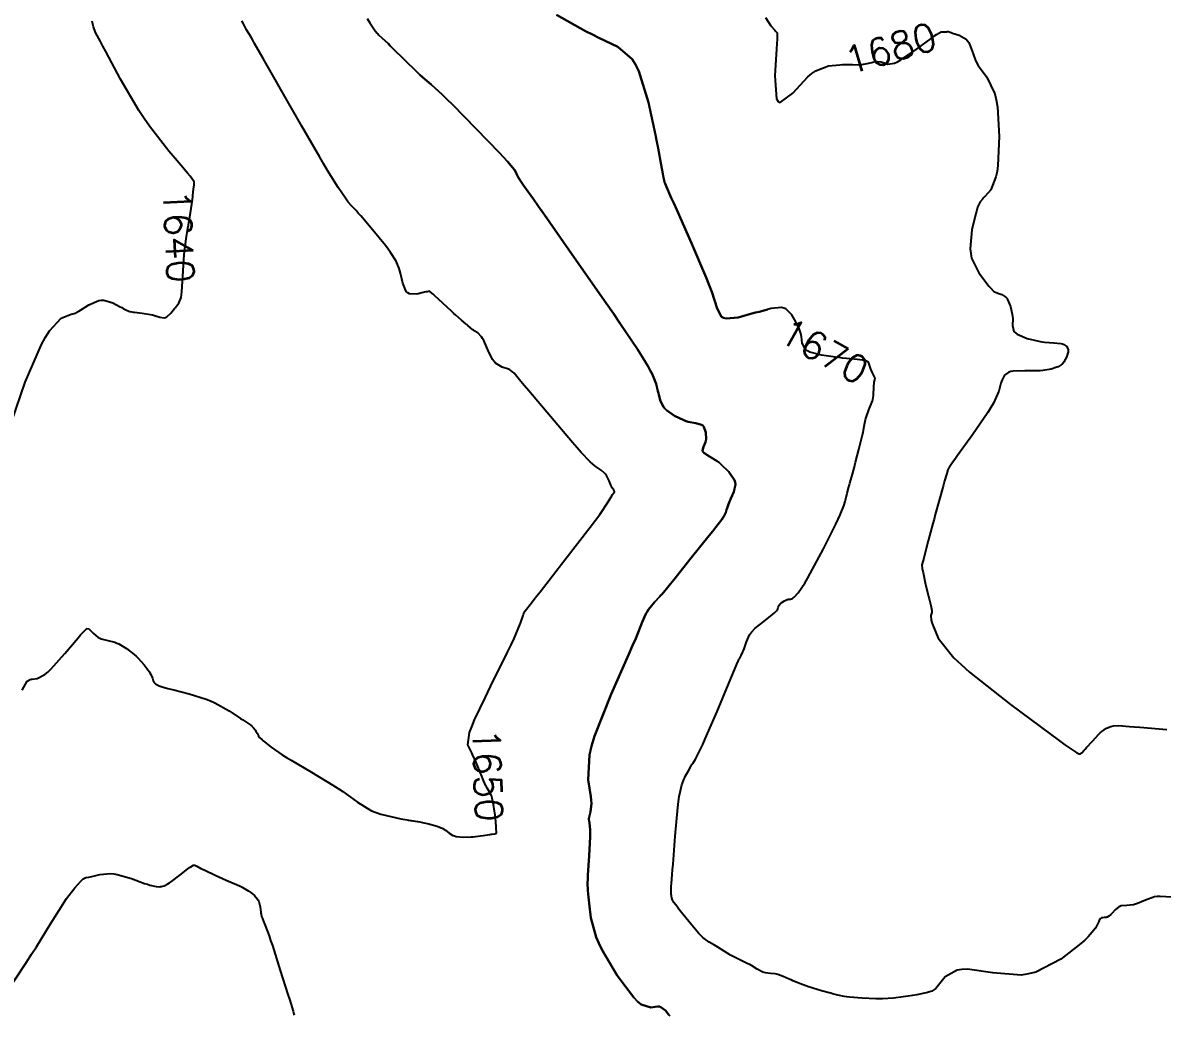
# Model space of a CAD drawing. Header units: metres. Extents: x 837477 to 838477, y 1189014 to 1191014.
# Drawn here: x 837771.3 to 837929.9, y 1190303.8 to 1190441.9 of the extents above; entities that cross this region are included whole.
import ezdxf

# ---------------------------------------------------------------- set-up
doc = ezdxf.new("R2010")
doc.units = ezdxf.units.M
doc.header["$LTSCALE"] = 0.3
doc.layers.add('COTAS 10', color=1, linetype='Continuous')
doc.styles.get("Standard").update_dxf_attribs({"font": 'simplex.shx'})

msp = doc.modelspace()

# ---------------------------------------------------------------- linework, layer by layer
at = {"layer": 'COTAS 10'}
for points, elevation in [([(837769.699, 1190386.341), (837771.617, 1190391.884), (837773.886, 1190397.114), (837774.443, 1190398.164), (837774.969, 1190399.041), (837776.614, 1190400.771), (837777.789, 1190401.251), (837778.019, 1190401.34), (837778.208, 1190401.411), (837778.545, 1190401.508), (837778.879, 1190401.665), (837779.065, 1190401.774), (837779.292, 1190401.911), (837780.452, 1190402.638), (837781.834, 1190403.239), (837782.201, 1190403.296), (837782.562, 1190403.305), (837783.808, 1190402.943), (837784.829, 1190402.376), (837785.049, 1190402.257), (837785.24, 1190402.154), (837785.703, 1190401.916), (837785.942, 1190401.805), (837785.994, 1190401.781), (837786.039, 1190401.761), (837786.147, 1190401.712), (837786.453, 1190401.659), (837786.623, 1190401.635), (837786.83, 1190401.607), (837787.882, 1190401.473), (837789.046, 1190401.291), (837789.323, 1190401.234), (837789.58, 1190401.172), (837790.345, 1190400.924), (837790.965, 1190400.846), (837791.131, 1190400.892), (837791.294, 1190400.967), (837791.864, 1190401.483), (837792.376, 1190402.125), (837792.503, 1190402.28), (837792.623, 1190402.426), (837793.003, 1190402.869), (837793.292, 1190403.672), (837793.354, 1190404.044), (837793.41, 1190404.482), (837793.546, 1190406.604), (837793.669, 1190408.954), (837793.716, 1190409.535), (837793.768, 1190410.086), (837794.003, 1190411.824), (837794.26, 1190413.315), (837794.326, 1190413.71), (837794.39, 1190414.098), (837794.603, 1190415.435), (837794.785, 1190416.658), (837794.829, 1190416.974), (837794.871, 1190417.28), (837794.999, 1190418.303), (837795.084, 1190419.11), (837795.098, 1190419.28), (837795.108, 1190419.427), (837795.111, 1190419.763), (837794.555, 1190420.532), (837794.213, 1190420.951), (837793.789, 1190421.459), (837792.452, 1190423.023), (837791.58, 1190424.04), (837788.886, 1190427.499), (837788.157, 1190428.56), (837787.435, 1190429.667), (837784.887, 1190434.04), (837782.828, 1190437.875), (837782.413, 1190438.643), (837782.067, 1190439.283), (837781.378, 1190440.531), (837781.098, 1190441.344), (837781.008, 1190441.709), (837780.914, 1190442.135)], 1640), ([(837771.2, 1190349.012), (837771.402, 1190349.46), (837771.891, 1190350.307), (837772.288, 1190350.509), (837772.431, 1190350.55), (837772.589, 1190350.585), (837773.279, 1190350.656), (837774.345, 1190351.206), (837774.741, 1190351.543), (837775.179, 1190351.96), (837777.125, 1190354.133), (837778.952, 1190356.309), (837779.316, 1190356.728), (837779.618, 1190357.068), (837780.198, 1190357.634), (837780.45, 1190357.551), (837780.546, 1190357.481), (837780.652, 1190357.391), (837781.13, 1190356.896), (837781.765, 1190356.37), (837781.971, 1190356.259), (837782.189, 1190356.163), (837783.084, 1190355.945), (837784.084, 1190355.701), (837784.369, 1190355.589), (837784.656, 1190355.457), (837785.723, 1190354.822), (837786.758, 1190354.01), (837787.026, 1190353.766), (837787.287, 1190353.515), (837788.159, 1190352.54), (837788.832, 1190351.633), (837788.967, 1190351.425), (837789.079, 1190351.235), (837789.296, 1190350.704), (837789.409, 1190350.335), (837789.456, 1190350.247), (837789.509, 1190350.165), (837789.756, 1190349.922), (837790.069, 1190349.735), (837790.165, 1190349.689), (837790.263, 1190349.645), (837790.651, 1190349.504), (837791.476, 1190349.281), (837791.851, 1190349.184), (837792.289, 1190349.072), (837794.4, 1190348.544), (837796.795, 1190347.794), (837797.412, 1190347.544), (837798.01, 1190347.274), (837800.001, 1190346.143), (837801.554, 1190345.104), (837801.875, 1190344.893), (837802.148, 1190344.713), (837802.744, 1190344.34), (837803.018, 1190344.158), (837803.09, 1190344.098), (837803.16, 1190344.036), (837803.397, 1190343.777), (837803.606, 1190343.494), (837803.658, 1190343.415), (837803.709, 1190343.336), (837803.87, 1190343.049), (837804.015, 1190342.78), (837804.054, 1190342.712), (837804.094, 1190342.648), (837804.234, 1190342.439), (837804.565, 1190342.118), (837804.724, 1190341.983), (837804.913, 1190341.827), (837805.84, 1190341.099), (837807.384, 1190340.039), (837807.961, 1190339.675), (837808.604, 1190339.281), (837811.466, 1190337.602), (837814.442, 1190335.824), (837815.156, 1190335.367), (837815.822, 1190334.925), (837817.831, 1190333.455), (837819.795, 1190332.265), (837820.432, 1190331.999), (837821.11, 1190331.76), (837823.896, 1190331.129), (837826.525, 1190330.7), (837827.103, 1190330.589), (837827.617, 1190330.482), (837828.932, 1190330.123), (837829.729, 1190329.77), (837829.917, 1190329.666), (837830.09, 1190329.56), (837830.594, 1190329.152), (837831.142, 1190328.809), (837831.343, 1190328.743), (837831.565, 1190328.689), (837832.542, 1190328.599), (837833.653, 1190328.627), (837833.958, 1190328.648), (837834.263, 1190328.675), (837835.358, 1190328.819), (837836.266, 1190328.967), (837836.452, 1190328.994), (837836.611, 1190329.017), (837836.952, 1190329.056), (837837.084, 1190329.068), (837837.11, 1190329.073), (837837.132, 1190329.08), (837837.176, 1190329.113), (837837.188, 1190329.175), (837837.189, 1190329.2), (837837.191, 1190329.229), (837837.19, 1190329.359), (837837.172, 1190329.663), (837837.162, 1190329.802), (837837.15, 1190329.963), (837837.089, 1190330.74), (837836.999, 1190331.673), (837836.969, 1190331.932), (837836.937, 1190332.193), (837836.801, 1190333.139), (837836.619, 1190333.988), (837836.557, 1190334.188), (837836.49, 1190334.372), (837836.206, 1190334.908), (837835.891, 1190335.409), (837835.804, 1190335.57), (837835.716, 1190335.742), (837835.402, 1190336.443), (837835.051, 1190337.294), (837834.94, 1190337.559), (837834.823, 1190337.837), (837834.353, 1190338.95), (837833.869, 1190340.059), (837833.744, 1190340.335), (837833.622, 1190340.597), (837833.215, 1190341.429), (837833.464, 1190343.128), (837833.757, 1190343.936), (837834.147, 1190344.89), (837835.603, 1190347.955), (837836.363, 1190349.556), (837838.738, 1190354.327), (837839.228, 1190355.348), (837839.645, 1190356.238), (837840.549, 1190358.367), (837840.906, 1190359.407), (837840.979, 1190359.611), (837841.041, 1190359.778), (837841.171, 1190360.078), (837842.057, 1190361.2), (837842.595, 1190361.885), (837843.26, 1190362.734), (837846.721, 1190367.154), (837850.257, 1190371.728), (837850.97, 1190372.674), (837851.567, 1190373.481), (837852.765, 1190375.238), (837853.154, 1190375.946), (837853.241, 1190376.091), (837853.32, 1190376.215), (837853.534, 1190376.479), (837853.628, 1190376.611), (837853.631, 1190376.651), (837853.625, 1190376.693), (837853.523, 1190376.857), (837853.323, 1190377.165), (837853.255, 1190377.298), (837853.181, 1190377.45), (837852.872, 1190378.171), (837852.493, 1190378.916), (837852.376, 1190379.084), (837852.254, 1190379.234), (837851.769, 1190379.64), (837851.22, 1190379.996), (837851.057, 1190380.115), (837850.89, 1190380.244), (837850.249, 1190380.786), (837848.989, 1190382.121), (837848.432, 1190382.751), (837847.784, 1190383.493), (837844.696, 1190387.11), (837841.683, 1190390.684), (837841.084, 1190391.398), (837840.587, 1190391.994), (837839.64, 1190393.152), (837839.217, 1190393.513), (837839.05, 1190393.606), (837838.861, 1190393.696), (837837.998, 1190393.997), (837837.078, 1190394.533), (837836.853, 1190394.771), (837836.641, 1190395.048), (837835.985, 1190396.373), (837835.422, 1190397.698), (837835.27, 1190397.976), (837835.119, 1190398.215), (837834.585, 1190398.754), (837834.109, 1190399.038), (837833.995, 1190399.115), (837833.887, 1190399.192), (837833.562, 1190399.467), (837833.208, 1190399.791), (837833.082, 1190399.899), (837832.945, 1190400.015), (837832.349, 1190400.501), (837831.539, 1190401.19), (837831.266, 1190401.434), (837830.972, 1190401.701), (837829.734, 1190402.858), (837828.61, 1190403.91), (837828.387, 1190404.111), (837828.203, 1190404.273), (837827.859, 1190404.534), (837827.538, 1190404.476), (837827.368, 1190404.437), (837827.164, 1190404.389), (837826.134, 1190404.133), (837825.068, 1190404.17), (837824.84, 1190404.306), (837824.641, 1190404.498), (837824.165, 1190405.643), (837823.845, 1190407.031), (837823.745, 1190407.375), (837823.639, 1190407.702), (837823.213, 1190408.736), (837822.442, 1190409.952), (837822.118, 1190410.394), (837821.747, 1190410.882), (837820.009, 1190413.021), (837818.306, 1190415.024), (837817.956, 1190415.425), (837817.659, 1190415.759), (837817.028, 1190416.413), (837816.572, 1190416.937), (837816.385, 1190417.19), (837816.172, 1190417.489), (837815.184, 1190418.96), (837813.7, 1190421.353), (837813.174, 1190422.234), (837812.598, 1190423.21), (837810.102, 1190427.523), (837807.563, 1190431.963), (837806.399, 1190433.999), (837804.736, 1190436.91), (837803.539, 1190438.999), (837803.273, 1190439.46), (837803.036, 1190439.871), (837802.416, 1190440.931), (837801.924, 1190441.85), (837801.767, 1190442.172)], 1650), ([(837819.19, 1190442.494), (837819.566, 1190441.881), (837820.289, 1190440.761), (837820.58, 1190440.448), (837820.684, 1190440.344), (837820.797, 1190440.232), (837821.289, 1190439.767), (837822.103, 1190438.986), (837822.42, 1190438.676), (837822.777, 1190438.324), (837824.394, 1190436.714), (837826.104, 1190435.046), (837826.519, 1190434.659), (837826.909, 1190434.303), (837828.106, 1190433.286), (837829.697, 1190431.854), (837830.335, 1190431.237), (837831.059, 1190430.524), (837834.389, 1190427.152), (837837.566, 1190423.844), (837838.195, 1190423.172), (837838.715, 1190422.605), (837839.684, 1190421.439), (837839.926, 1190420.991), (837839.987, 1190420.878), (837840.046, 1190420.769), (837840.239, 1190420.414), (837840.464, 1190420.035), (837840.543, 1190419.911), (837840.63, 1190419.778), (837841.004, 1190419.228), (837842.339, 1190417.327), (837843.031, 1190416.342), (837843.863, 1190415.159), (837848.033, 1190409.228), (837852.471, 1190402.879), (837853.472, 1190401.431), (837854.374, 1190400.118), (837856.812, 1190396.495), (837858.303, 1190394.08), (837858.61, 1190393.527), (837858.87, 1190393.026), (837859.425, 1190391.633), (837859.669, 1190390.62), (837859.734, 1190390.357), (837859.798, 1190390.102), (837860.016, 1190389.245), (837860.447, 1190388.442), (837860.644, 1190388.221), (837860.875, 1190388.002), (837861.991, 1190387.213), (837863.255, 1190386.578), (837863.58, 1190386.455), (837863.893, 1190386.354), (837864.932, 1190386.179), (837865.736, 1190385.963), (837865.902, 1190385.837), (837866.042, 1190385.682), (837866.34, 1190384.881), (837866.368, 1190383.976), (837866.339, 1190383.756), (837866.293, 1190383.548), (837865.991, 1190382.906), (837865.872, 1190382.358), (837865.941, 1190382.21), (837866.055, 1190382.063), (837866.833, 1190381.545), (837867.901, 1190380.908), (837868.197, 1190380.687), (837868.493, 1190380.445), (837869.561, 1190379.41), (837870.317, 1190378.272), (837870.416, 1190377.967), (837870.468, 1190377.665), (837870.256, 1190376.608), (837869.81, 1190375.699), (837869.714, 1190375.49), (837869.63, 1190375.3), (837869.425, 1190374.767), (837869.298, 1190374.362), (837869.228, 1190374.144), (837869.1, 1190373.762), (837868.938, 1190373.381), (837868.881, 1190373.273), (837868.818, 1190373.164), (837868.546, 1190372.761), (837867.709, 1190371.695), (837867.29, 1190371.167), (837866.79, 1190370.538), (837864.307, 1190367.427), (837861.884, 1190364.396), (837861.422, 1190363.817), (837861.049, 1190363.352), (837860.457, 1190362.612), (837860.453, 1190362.61), (837860.452, 1190362.609), (837860.45, 1190362.608), (837860.444, 1190362.603), (837860.438, 1190362.599), (837860.432, 1190362.594), (837860.43, 1190362.592), (837860.429, 1190362.59), (837860.427, 1190362.588), (837860.423, 1190362.583), (837860.422, 1190362.58), (837860.42, 1190362.577), (837860.409, 1190362.564), (837860.214, 1190362.356), (837860.096, 1190362.23), (837859.95, 1190362.075), (837859.191, 1190361.271), (837858.357, 1190360.239), (837858.163, 1190359.939), (837857.986, 1190359.635), (837857.481, 1190358.486), (837856.573, 1190356.231), (837856.141, 1190355.229), (837855.632, 1190354.063), (837853.141, 1190348.486), (837850.83, 1190342.612), (837850.434, 1190341.259), (837850.144, 1190340.024), (837849.979, 1190336.55), (837850.344, 1190334.221), (837850.39, 1190333.708), (837850.41, 1190333.252), (837850.283, 1190332.084), (837850.088, 1190331.365), (837850.067, 1190331.193), (837850.059, 1190331.033), (837850.149, 1190330.554), (837850.249, 1190329.604), (837850.249, 1190329.149), (837850.236, 1190328.609), (837850.088, 1190325.963), (837849.92, 1190323.282), (837849.895, 1190322.721), (837849.879, 1190322.238), (837849.899, 1190321.147), (837850.016, 1190320.214), (837850.062, 1190319.83), (837850.113, 1190319.392), (837850.346, 1190317.356), (837851.072, 1190314.671), (837851.434, 1190313.824), (837851.866, 1190312.932), (837854.01, 1190309.334), (837856.306, 1190306.28), (837856.834, 1190305.73), (837857.315, 1190305.309), (837858.665, 1190304.859), (837859.616, 1190305.032), (837859.847, 1190305.003), (837860.062, 1190304.942), (837860.721, 1190304.446), (837861.21, 1190303.856), (837861.318, 1190303.735)], 1660), ([(837931.211, 1190320.233), (837929.588, 1190320.344), (837929.178, 1190320.314), (837928.786, 1190320.256), (837927.513, 1190319.826), (837926.411, 1190319.344), (837926.127, 1190319.255), (837925.852, 1190319.184), (837924.935, 1190319.086), (837924.162, 1190319.007), (837923.978, 1190318.948), (837923.807, 1190318.874), (837923.296, 1190318.47), (837922.908, 1190318.027), (837922.813, 1190317.927), (837922.724, 1190317.837), (837922.45, 1190317.592), (837922.204, 1190317.451), (837922.132, 1190317.426), (837922.059, 1190317.407), (837921.785, 1190317.386), (837921.536, 1190317.376), (837921.479, 1190317.362), (837921.427, 1190317.345), (837921.284, 1190317.243), (837921.108, 1190316.962), (837921.036, 1190316.83), (837920.954, 1190316.676), (837920.572, 1190315.924), (837919.561, 1190314.713), (837919.082, 1190314.268), (837918.516, 1190313.776), (837915.754, 1190311.606), (837912.276, 1190309.803), (837911.258, 1190309.542), (837910.217, 1190309.386), (837906.262, 1190309.684), (837902.751, 1190310.192), (837901.991, 1190310.168), (837901.322, 1190310.072), (837899.672, 1190309.132), (837898.742, 1190307.971), (837898.528, 1190307.736), (837898.332, 1190307.538), (837897.779, 1190307.138), (837897.201, 1190306.97), (837896.988, 1190306.919), (837896.753, 1190306.867), (837895.716, 1190306.662), (837894.494, 1190306.459), (837894.142, 1190306.407), (837893.785, 1190306.358), (837892.447, 1190306.196), (837890.942, 1190306.104), (837890.48, 1190306.099), (837889.998, 1190306.102), (837888.092, 1190306.188), (837886.336, 1190306.337), (837885.948, 1190306.38), (837885.603, 1190306.425), (837884.712, 1190306.594), (837883.987, 1190306.795), (837883.747, 1190306.86), (837883.489, 1190306.929), (837882.416, 1190307.212), (837881.247, 1190307.549), (837880.929, 1190307.652), (837880.614, 1190307.759), (837879.499, 1190308.182), (837878.465, 1190308.613), (837878.202, 1190308.726), (837877.949, 1190308.836), (837877.119, 1190309.209), (837876.377, 1190309.488), (837876.18, 1190309.538), (837875.986, 1190309.576), (837875.316, 1190309.618), (837874.642, 1190309.689), (837874.447, 1190309.746), (837874.248, 1190309.819), (837873.495, 1190310.217), (837872.679, 1190310.709), (837872.44, 1190310.841), (837872.196, 1190310.971), (837871.265, 1190311.428), (837870.309, 1190311.9), (837870.048, 1190312.04), (837869.789, 1190312.184), (837868.868, 1190312.739), (837867.996, 1190313.278), (837867.768, 1190313.413), (837867.546, 1190313.541), (837866.794, 1190313.95), (837865.926, 1190314.616), (837865.632, 1190314.905), (837865.314, 1190315.24), (837863.969, 1190316.83), (837862.738, 1190318.385), (837862.493, 1190318.698), (837862.288, 1190318.96), (837861.893, 1190319.48), (837861.774, 1190319.686), (837861.745, 1190319.749), (837861.717, 1190319.816), (837861.627, 1190320.079), (837861.558, 1190320.4), (837861.543, 1190320.503), (837861.53, 1190320.611), (837861.498, 1190321.051), (837861.492, 1190321.511), (837861.496, 1190321.632), (837861.501, 1190321.75), (837861.542, 1190322.153), (837861.658, 1190323.393), (837861.712, 1190324.038), (837861.776, 1190324.815), (837862.084, 1190328.711), (837862.447, 1190332.699), (837862.546, 1190333.534), (837862.643, 1190334.251), (837862.985, 1190335.866), (837863.33, 1190336.686), (837863.429, 1190336.901), (837863.529, 1190337.112), (837863.902, 1190337.832), (837864.288, 1190338.498), (837864.396, 1190338.675), (837864.505, 1190338.848), (837864.903, 1190339.447), (837865.607, 1190340.815), (837865.908, 1190341.473), (837866.256, 1190342.252), (837867.898, 1190346.076), (837869.505, 1190349.891), (837869.83, 1190350.664), (837870.104, 1190351.315), (837870.662, 1190352.644), (837870.885, 1190353.148), (837870.947, 1190353.279), (837871.011, 1190353.407), (837871.242, 1190353.836), (837871.504, 1190354.376), (837871.586, 1190354.573), (837871.672, 1190354.792), (837872.018, 1190355.752), (837872.424, 1190356.71), (837872.548, 1190356.926), (837872.676, 1190357.122), (837873.182, 1190357.651), (837873.806, 1190358.118), (837874.01, 1190358.274), (837874.226, 1190358.442), (837875.116, 1190359.146), (837875.903, 1190359.807), (837876.054, 1190359.948), (837876.177, 1190360.07), (837876.38, 1190360.361), (837876.416, 1190360.544), (837876.434, 1190360.599), (837876.455, 1190360.655), (837876.558, 1190360.874), (837876.746, 1190361.103), (837876.819, 1190361.167), (837876.903, 1190361.23), (837877.284, 1190361.459), (837877.681, 1190361.635), (837877.775, 1190361.665), (837877.862, 1190361.687), (837878.115, 1190361.698), (837878.406, 1190361.805), (837878.516, 1190361.887), (837878.639, 1190361.991), (837879.19, 1190362.559), (837880.115, 1190363.939), (837880.473, 1190364.556), (837880.877, 1190365.276), (837882.703, 1190368.721), (837884.431, 1190372.134), (837884.771, 1190372.833), (837885.052, 1190373.424), (837885.567, 1190374.67), (837885.712, 1190375.279), (837885.759, 1190375.468), (837885.809, 1190375.667), (837886.014, 1190376.461), (837886.248, 1190377.335), (837886.316, 1190377.584), (837886.385, 1190377.837), (837886.646, 1190378.775), (837886.963, 1190379.93), (837887.067, 1190380.319), (837887.179, 1190380.737), (837887.642, 1190382.499), (837888.062, 1190384.191), (837888.147, 1190384.565), (837888.217, 1190384.898), (837888.358, 1190385.764), (837888.494, 1190386.478), (837888.562, 1190386.716), (837888.643, 1190386.971), (837889.044, 1190388.039), (837889.439, 1190389.064), (837889.515, 1190389.293), (837889.578, 1190389.497), (837889.685, 1190390.033), (837889.735, 1190391.279), (837889.77, 1190391.795), (837889.783, 1190391.908), (837889.799, 1190392.01), (837889.867, 1190392.273), (837889.901, 1190392.453), (837889.895, 1190392.503), (837889.881, 1190392.553), (837889.775, 1190392.736), (837889.614, 1190392.992), (837889.566, 1190393.089), (837889.516, 1190393.198), (837889.325, 1190393.684), (837888.974, 1190394.664), (837888.62, 1190394.856), (837888.423, 1190394.903), (837888.184, 1190394.948), (837886.963, 1190395.09), (837885.358, 1190395.25), (837884.876, 1190395.306), (837884.378, 1190395.368), (837882.445, 1190395.634), (837880.792, 1190396.075), (837880.47, 1190396.246), (837880.207, 1190396.439), (837879.749, 1190397.313), (837879.648, 1190398.223), (837879.609, 1190398.439), (837879.567, 1190398.639), (837879.378, 1190399.23), (837879.082, 1190399.84), (837878.972, 1190400.051), (837878.85, 1190400.281), (837878.309, 1190401.267), (837877.493, 1190402.074), (837877.197, 1190402.192), (837876.872, 1190402.264), (837875.447, 1190402.142), (837873.751, 1190401.694), (837873.299, 1190401.572), (837873.256, 1190401.56), (837872.749, 1190401.421), (837870.824, 1190400.885), (837869.159, 1190400.732), (837868.816, 1190400.834), (837868.523, 1190401), (837867.893, 1190402.122), (837867.166, 1190404.452), (837866.812, 1190405.379), (837866.393, 1190406.428), (837864.328, 1190411.235), (837862.278, 1190415.845), (837861.868, 1190416.77), (837861.526, 1190417.543), (837860.861, 1190419.067), (837860.677, 1190419.523), (837860.638, 1190419.624), (837860.605, 1190419.713), (837860.529, 1190419.943), (837860.444, 1190420.376), (837860.404, 1190420.593), (837860.358, 1190420.853), (837860.133, 1190422.144), (837859.696, 1190424.424), (837859.516, 1190425.308), (837859.31, 1190426.301), (837858.352, 1190430.796), (837857.013, 1190435.157), (837856.567, 1190436.065), (837856.087, 1190436.842), (837854.084, 1190438.567), (837851.43, 1190439.782), (837850.541, 1190440.238), (837849.585, 1190440.745), (837845.574, 1190443.011)], 1670), ([(837845.574, 1190443.011), (837849.585, 1190440.745), (837850.541, 1190440.238), (837851.43, 1190439.782), (837854.084, 1190438.567), (837856.087, 1190436.842), (837856.567, 1190436.065), (837857.013, 1190435.157), (837858.352, 1190430.796), (837859.31, 1190426.301), (837859.516, 1190425.308), (837859.696, 1190424.424), (837860.133, 1190422.144), (837860.358, 1190420.853), (837860.404, 1190420.593), (837860.444, 1190420.376), (837860.529, 1190419.943), (837860.605, 1190419.713), (837860.638, 1190419.624), (837860.677, 1190419.523), (837860.861, 1190419.067), (837861.526, 1190417.543), (837861.868, 1190416.77), (837862.278, 1190415.845), (837864.328, 1190411.235), (837866.393, 1190406.428), (837866.812, 1190405.379), (837867.166, 1190404.452), (837867.893, 1190402.122), (837868.523, 1190401), (837868.816, 1190400.834), (837869.159, 1190400.732), (837870.824, 1190400.885), (837872.749, 1190401.421), (837873.256, 1190401.56), (837873.299, 1190401.572), (837873.751, 1190401.694), (837874.923, 1190402.004)], 1670), ([(837874.655, 1190442.62), (837875.39, 1190441.447), (837875.929, 1190440.857), (837876.034, 1190440.744), (837876.121, 1190440.652), (837876.276, 1190440.5), (837876.247, 1190439.578), (837876.217, 1190439.001), (837876.177, 1190438.283), (837875.956, 1190434.529), (837876.164, 1190431.32), (837876.395, 1190430.946), (837876.701, 1190430.796), (837878.431, 1190432.115), (837880.549, 1190434.386), (837881.1, 1190434.837), (837881.634, 1190435.21), (837881.738, 1190435.251), (837883.434, 1190435.915), (837884.978, 1190436.062), (837885.35, 1190436.084), (837885.7, 1190436.098), (837886.764, 1190436.078), (837887.631, 1190436.057), (837887.855, 1190436.07), (837888.072, 1190436.09), (837888.801, 1190436.229), (837889.44, 1190436.386), (837889.601, 1190436.417), (837889.755, 1190436.443), (837890.253, 1190436.494), (837890.736, 1190436.452), (837890.88, 1190436.419), (837891.029, 1190436.377), (837891.607, 1190436.148), (837892.59, 1190436.287), (837892.995, 1190436.476), (837893.458, 1190436.731), (837895.609, 1190438.197), (837897.681, 1190439.722), (837898.093, 1190440.013), (837898.436, 1190440.248), (837899.09, 1190440.627), (837899.26, 1190440.636), (837899.297, 1190440.638), (837899.33, 1190440.641), (837899.41, 1190440.65), (837899.473, 1190440.653), (837899.495, 1190440.652), (837899.518, 1190440.651), (837899.616, 1190440.638), (837899.72, 1190440.63), (837899.747, 1190440.631), (837899.774, 1190440.633), (837899.863, 1190440.655), (837899.945, 1190440.676), (837899.966, 1190440.679), (837899.988, 1190440.679), (837900.062, 1190440.67), (837900.343, 1190440.578), (837900.495, 1190440.528), (837900.679, 1190440.466), (837901.612, 1190440.152), (837902.575, 1190439.602), (837902.778, 1190439.392), (837902.954, 1190439.157), (837903.359, 1190438.098), (837903.814, 1190436.776), (837904.021, 1190436.375), (837904.263, 1190435.958), (837905.431, 1190434.327), (837906.549, 1190432.006), (837906.76, 1190431.155), (837906.929, 1190430.213), (837907.181, 1190426.059), (837906.983, 1190422.038), (837906.867, 1190421.18), (837906.725, 1190420.434), (837905.991, 1190418.662), (837905.211, 1190417.766), (837905.04, 1190417.572), (837904.888, 1190417.402), (837904.499, 1190416.98), (837904.165, 1190416.217), (837904.047, 1190415.831), (837903.917, 1190415.369), (837903.359, 1190413.07), (837903.125, 1190410.456), (837903.2, 1190409.795), (837903.336, 1190409.162), (837904.334, 1190407.104), (837905.505, 1190405.565), (837905.75, 1190405.258), (837905.962, 1190405.004), (837906.442, 1190404.52), (837906.766, 1190404.367), (837906.879, 1190404.322), (837907.002, 1190404.277), (837907.53, 1190404.102), (837908.076, 1190403.734), (837908.211, 1190403.567), (837908.338, 1190403.371), (837908.738, 1190402.427), (837908.993, 1190401.336), (837909.029, 1190401.047), (837909.05, 1190400.763), (837909.001, 1190399.788), (837909.225, 1190398.939), (837909.418, 1190398.736), (837909.669, 1190398.546), (837911.046, 1190397.973), (837912.681, 1190397.582), (837913.093, 1190397.506), (837913.487, 1190397.446), (837914.765, 1190397.345), (837915.753, 1190397.262), (837915.965, 1190397.212), (837916.15, 1190397.151), (837916.595, 1190396.831), (837916.76, 1190396.39), (837916.769, 1190396.252), (837916.762, 1190396.107), (837916.604, 1190395.528), (837916.341, 1190394.973), (837916.268, 1190394.843), (837916.195, 1190394.725), (837915.931, 1190394.384), (837915.533, 1190394.114), (837915.376, 1190394.04), (837915.199, 1190393.966), (837914.388, 1190393.7), (837913.254, 1190393.502), (837912.872, 1190393.47), (837912.462, 1190393.448), (837910.736, 1190393.454), (837909.135, 1190393.409), (837908.802, 1190393.355), (837908.518, 1190393.283), (837907.894, 1190392.874), (837907.586, 1190392.212), (837907.502, 1190391.981), (837907.418, 1190391.729), (837907.119, 1190390.646), (837906.377, 1190388.97), (837906.014, 1190388.345), (837905.582, 1190387.65), (837903.453, 1190384.556), (837901.387, 1190381.697), (837900.995, 1190381.149), (837900.68, 1190380.708), (837900.195, 1190379.996), (837900.197, 1190379.965), (837900.191, 1190379.953), (837900.181, 1190379.939), (837900.12, 1190379.877), (837900.023, 1190379.703), (837899.992, 1190379.619), (837899.958, 1190379.519), (837899.816, 1190379.025), (837899.576, 1190378.139), (837899.48, 1190377.791), (837899.371, 1190377.398), (837898.871, 1190375.61), (837898.274, 1190373.457), (837898.104, 1190372.835), (837897.933, 1190372.202), (837897.298, 1190369.82), (837896.77, 1190367.81), (837896.665, 1190367.411), (837896.579, 1190367.08), (837896.418, 1190366.452), (837896.465, 1190365.962), (837896.509, 1190365.719), (837896.566, 1190365.428), (837896.887, 1190363.985), (837897.255, 1190362.432), (837897.343, 1190362.071), (837897.424, 1190361.74), (837897.666, 1190360.793), (837897.788, 1190360.129), (837897.793, 1190359.975), (837897.786, 1190359.836), (837897.659, 1190359.442), (837897.692, 1190358.772), (837897.786, 1190358.458), (837897.917, 1190358.088), (837898.697, 1190356.29), (837900.855, 1190353.555), (837901.854, 1190352.595), (837903.028, 1190351.548), (837908.721, 1190347.033), (837914.293, 1190342.906), (837915.392, 1190342.103), (837916.297, 1190341.447), (837917.962, 1190340.304), (837918.321, 1190340.194), (837918.404, 1190340.19), (837918.479, 1190340.196), (837918.69, 1190340.313), (837919.011, 1190340.681), (837919.155, 1190340.846), (837919.324, 1190341.038), (837920.134, 1190341.958), (837921.025, 1190342.902), (837921.245, 1190343.109), (837921.453, 1190343.292), (837922.109, 1190343.755), (837922.725, 1190343.996), (837922.908, 1190344.039), (837923.097, 1190344.072), (837923.823, 1190344.104), (837925.31, 1190343.999), (837925.979, 1190343.946), (837926.758, 1190343.882), (837930.502, 1190343.562)], 1680), ([(837861.318, 1190303.735), (837861.21, 1190303.856), (837860.721, 1190304.446), (837860.062, 1190304.942), (837859.847, 1190305.003), (837859.616, 1190305.032), (837858.665, 1190304.859), (837857.315, 1190305.309), (837856.834, 1190305.73), (837856.306, 1190306.28), (837854.01, 1190309.334), (837851.866, 1190312.932), (837851.434, 1190313.824), (837851.072, 1190314.671), (837850.346, 1190317.356), (837850.113, 1190319.392), (837850.062, 1190319.83), (837850.016, 1190320.214), (837849.899, 1190321.147), (837849.879, 1190322.238), (837849.895, 1190322.721), (837849.92, 1190323.282), (837850.088, 1190325.963), (837850.236, 1190328.609), (837850.249, 1190329.149), (837850.249, 1190329.604), (837850.149, 1190330.554), (837850.059, 1190331.033), (837850.067, 1190331.193), (837850.088, 1190331.365), (837850.283, 1190332.084), (837850.41, 1190333.252), (837850.39, 1190333.708), (837850.344, 1190334.221), (837849.979, 1190336.55), (837850.144, 1190340.024), (837850.434, 1190341.259), (837850.83, 1190342.612), (837853.141, 1190348.486), (837855.632, 1190354.063), (837856.141, 1190355.229), (837856.573, 1190356.231), (837857.481, 1190358.486), (837857.986, 1190359.635), (837858.163, 1190359.939), (837858.357, 1190360.239), (837859.191, 1190361.271), (837859.95, 1190362.075), (837860.096, 1190362.23), (837860.214, 1190362.356), (837860.409, 1190362.564), (837860.42, 1190362.577), (837860.422, 1190362.58), (837860.423, 1190362.583), (837860.427, 1190362.588), (837860.429, 1190362.59), (837860.43, 1190362.592), (837860.432, 1190362.594), (837860.438, 1190362.599), (837860.444, 1190362.603), (837860.45, 1190362.608), (837860.452, 1190362.609), (837860.453, 1190362.61), (837860.457, 1190362.612), (837861.049, 1190363.352), (837861.422, 1190363.817), (837861.884, 1190364.396), (837864.307, 1190367.427), (837866.79, 1190370.538), (837867.29, 1190371.167), (837867.709, 1190371.695), (837868.546, 1190372.761), (837868.818, 1190373.164), (837868.881, 1190373.273), (837868.938, 1190373.381), (837869.1, 1190373.762), (837869.228, 1190374.144), (837869.298, 1190374.362), (837869.425, 1190374.767), (837869.63, 1190375.3), (837869.714, 1190375.49), (837869.81, 1190375.699), (837870.256, 1190376.608), (837870.468, 1190377.665), (837870.416, 1190377.967), (837870.317, 1190378.272), (837869.561, 1190379.41), (837868.493, 1190380.445), (837868.197, 1190380.687), (837867.901, 1190380.908), (837866.833, 1190381.545), (837866.055, 1190382.063), (837865.941, 1190382.21), (837865.872, 1190382.358), (837865.991, 1190382.906), (837866.293, 1190383.548), (837866.339, 1190383.756), (837866.368, 1190383.976), (837866.34, 1190384.881), (837866.042, 1190385.682), (837865.902, 1190385.837), (837865.736, 1190385.963), (837864.932, 1190386.179), (837863.893, 1190386.354), (837863.58, 1190386.455), (837863.255, 1190386.578), (837861.991, 1190387.213), (837860.875, 1190388.002), (837860.644, 1190388.221), (837860.447, 1190388.442), (837860.016, 1190389.245), (837859.798, 1190390.102), (837859.734, 1190390.357), (837859.669, 1190390.62), (837859.425, 1190391.633), (837858.87, 1190393.026), (837858.61, 1190393.527), (837858.303, 1190394.08), (837856.812, 1190396.495), (837854.374, 1190400.118), (837853.472, 1190401.431), (837852.471, 1190402.879), (837848.033, 1190409.228), (837843.863, 1190415.159), (837843.031, 1190416.342), (837842.339, 1190417.327), (837841.004, 1190419.228), (837840.63, 1190419.778), (837840.543, 1190419.911), (837840.464, 1190420.035), (837840.239, 1190420.414), (837840.046, 1190420.769), (837839.987, 1190420.878), (837839.926, 1190420.991), (837839.684, 1190421.439), (837838.715, 1190422.605), (837838.195, 1190423.172), (837837.566, 1190423.844), (837834.389, 1190427.152), (837831.059, 1190430.524), (837830.335, 1190431.237), (837829.697, 1190431.854), (837828.106, 1190433.286), (837826.909, 1190434.303), (837826.519, 1190434.659), (837826.104, 1190435.046), (837824.394, 1190436.714), (837822.777, 1190438.324), (837822.42, 1190438.676), (837822.103, 1190438.986), (837821.289, 1190439.767), (837820.797, 1190440.232), (837820.684, 1190440.344), (837820.58, 1190440.448)], 1660), ([(837824.923, 1190330.961), (837826.525, 1190330.7), (837827.103, 1190330.589), (837827.617, 1190330.482), (837828.932, 1190330.123), (837829.729, 1190329.77), (837829.917, 1190329.666), (837830.09, 1190329.56), (837830.594, 1190329.152), (837831.142, 1190328.809), (837831.343, 1190328.743), (837831.565, 1190328.689), (837832.542, 1190328.599), (837833.653, 1190328.627), (837833.958, 1190328.648), (837834.263, 1190328.675), (837835.358, 1190328.819), (837836.266, 1190328.967), (837836.452, 1190328.994), (837836.611, 1190329.017), (837836.952, 1190329.056), (837837.084, 1190329.068), (837837.11, 1190329.073), (837837.132, 1190329.08), (837837.176, 1190329.113), (837837.188, 1190329.175), (837837.189, 1190329.2), (837837.191, 1190329.229), (837837.19, 1190329.359), (837837.172, 1190329.663), (837837.162, 1190329.802), (837837.15, 1190329.963), (837837.089, 1190330.74), (837836.999, 1190331.673), (837836.969, 1190331.932), (837836.937, 1190332.193), (837836.801, 1190333.139), (837836.619, 1190333.988), (837836.557, 1190334.188), (837836.49, 1190334.372), (837836.206, 1190334.908), (837835.891, 1190335.409), (837835.804, 1190335.57), (837835.716, 1190335.742), (837835.402, 1190336.443), (837835.051, 1190337.294), (837834.94, 1190337.559), (837834.823, 1190337.837), (837834.353, 1190338.95), (837833.869, 1190340.059), (837833.744, 1190340.335), (837833.622, 1190340.597), (837833.215, 1190341.429), (837833.464, 1190343.128), (837833.757, 1190343.936), (837834.147, 1190344.89), (837835.603, 1190347.955), (837836.363, 1190349.556), (837838.738, 1190354.327), (837839.228, 1190355.348), (837839.645, 1190356.238), (837840.549, 1190358.367), (837840.906, 1190359.407), (837840.979, 1190359.611), (837841.041, 1190359.778), (837841.171, 1190360.078), (837842.057, 1190361.2), (837842.595, 1190361.885), (837843.26, 1190362.734), (837846.721, 1190367.154), (837850.257, 1190371.728), (837850.97, 1190372.674), (837851.567, 1190373.481), (837852.765, 1190375.238), (837853.154, 1190375.946), (837853.241, 1190376.091), (837853.32, 1190376.215), (837853.534, 1190376.479), (837853.628, 1190376.611), (837853.631, 1190376.651), (837853.625, 1190376.693), (837853.523, 1190376.857), (837853.323, 1190377.165), (837853.255, 1190377.298), (837853.181, 1190377.45), (837852.872, 1190378.171), (837852.493, 1190378.916), (837852.376, 1190379.084), (837852.254, 1190379.234), (837851.769, 1190379.64), (837851.22, 1190379.996), (837851.057, 1190380.115), (837850.89, 1190380.244), (837850.249, 1190380.786), (837848.989, 1190382.121), (837848.432, 1190382.751), (837847.784, 1190383.493), (837844.696, 1190387.11), (837841.683, 1190390.684), (837841.084, 1190391.398), (837840.587, 1190391.994), (837839.64, 1190393.152), (837839.217, 1190393.513), (837839.05, 1190393.606), (837838.861, 1190393.696), (837837.998, 1190393.997), (837837.078, 1190394.533), (837836.853, 1190394.771), (837836.641, 1190395.048), (837835.985, 1190396.373), (837835.422, 1190397.698), (837835.27, 1190397.976), (837835.119, 1190398.215), (837834.585, 1190398.754), (837834.109, 1190399.038), (837833.995, 1190399.115), (837833.887, 1190399.192), (837833.562, 1190399.467), (837833.208, 1190399.791), (837833.082, 1190399.899), (837832.945, 1190400.015), (837832.349, 1190400.501), (837831.539, 1190401.19), (837831.266, 1190401.434), (837830.972, 1190401.701), (837829.734, 1190402.858), (837828.61, 1190403.91), (837828.387, 1190404.111), (837828.203, 1190404.273), (837827.859, 1190404.534), (837827.538, 1190404.476), (837827.368, 1190404.437), (837827.164, 1190404.389), (837826.134, 1190404.133), (837825.068, 1190404.17), (837824.923, 1190404.256)], 1650), ([(837874.923, 1190309.659), (837874.642, 1190309.689), (837874.447, 1190309.746), (837874.248, 1190309.819), (837873.495, 1190310.217), (837872.679, 1190310.709), (837872.44, 1190310.841), (837872.196, 1190310.971), (837871.265, 1190311.428), (837870.309, 1190311.9), (837870.048, 1190312.04), (837869.789, 1190312.184), (837868.868, 1190312.739), (837867.996, 1190313.278), (837867.768, 1190313.413), (837867.546, 1190313.541), (837866.794, 1190313.95), (837865.926, 1190314.616), (837865.632, 1190314.905), (837865.314, 1190315.24), (837863.969, 1190316.83), (837862.738, 1190318.385), (837862.493, 1190318.698), (837862.288, 1190318.96), (837861.893, 1190319.48), (837861.774, 1190319.686), (837861.745, 1190319.749), (837861.717, 1190319.816), (837861.627, 1190320.079), (837861.558, 1190320.4), (837861.543, 1190320.503), (837861.53, 1190320.611), (837861.498, 1190321.051), (837861.492, 1190321.511), (837861.496, 1190321.632), (837861.501, 1190321.75), (837861.542, 1190322.153), (837861.658, 1190323.393), (837861.712, 1190324.038), (837861.776, 1190324.815), (837862.084, 1190328.711), (837862.447, 1190332.699), (837862.546, 1190333.534), (837862.643, 1190334.251), (837862.985, 1190335.866), (837863.33, 1190336.686), (837863.429, 1190336.901), (837863.529, 1190337.112), (837863.902, 1190337.832), (837864.288, 1190338.498), (837864.396, 1190338.675), (837864.505, 1190338.848), (837864.903, 1190339.447), (837865.607, 1190340.815), (837865.908, 1190341.473), (837866.256, 1190342.252), (837867.898, 1190346.076), (837869.505, 1190349.891), (837869.83, 1190350.664), (837870.104, 1190351.315), (837870.662, 1190352.644), (837870.885, 1190353.148), (837870.947, 1190353.279), (837871.011, 1190353.407), (837871.242, 1190353.836), (837871.504, 1190354.376), (837871.586, 1190354.573), (837871.672, 1190354.792), (837872.018, 1190355.752), (837872.424, 1190356.71), (837872.548, 1190356.926), (837872.676, 1190357.122), (837873.182, 1190357.651), (837873.806, 1190358.118), (837874.01, 1190358.274), (837874.226, 1190358.442), (837874.923, 1190358.994)], 1670), ([(837768.704, 1190306.527), (837771.762, 1190311.17), (837772.485, 1190312.29), (837773.155, 1190313.339), (837775.13, 1190316.527), (837776.635, 1190318.948), (837777.008, 1190319.513), (837777.363, 1190320.032), (837778.489, 1190321.524), (837779.338, 1190322.475), (837779.518, 1190322.652), (837779.674, 1190322.792), (837780.04, 1190322.986), (837780.465, 1190323.017), (837780.659, 1190323.054), (837780.886, 1190323.103), (837781.981, 1190323.383), (837783.455, 1190323.516), (837783.921, 1190323.471), (837784.412, 1190323.392), (837786.394, 1190322.813), (837788.227, 1190322.153), (837788.623, 1190322.022), (837788.971, 1190321.914), (837789.828, 1190321.711), (837790.328, 1190321.689), (837790.452, 1190321.695), (837790.57, 1190321.706), (837790.94, 1190321.79), (837791.472, 1190322.094), (837791.691, 1190322.244), (837791.941, 1190322.423), (837793.103, 1190323.306), (837794.23, 1190324.171), (837794.458, 1190324.339), (837794.65, 1190324.475), (837795.037, 1190324.707), (837795.201, 1190324.698), (837795.251, 1190324.681), (837795.304, 1190324.659), (837795.511, 1190324.531), (837796.035, 1190324.24), (837796.288, 1190324.116), (837796.586, 1190323.972), (837798.051, 1190323.296), (837799.577, 1190322.606), (837799.914, 1190322.455), (837800.214, 1190322.32), (837800.989, 1190321.977), (837801.506, 1190321.739), (837801.644, 1190321.672), (837801.78, 1190321.603), (837802.25, 1190321.349), (837802.72, 1190321.056), (837802.855, 1190320.963), (837802.993, 1190320.865), (837803.51, 1190320.469), (837803.955, 1190319.963), (837804.049, 1190319.795), (837804.129, 1190319.615), (837804.309, 1190318.866), (837804.395, 1190318.164), (837804.416, 1190318.013), (837804.436, 1190317.881), (837804.497, 1190317.564), (837804.609, 1190317.251), (837804.661, 1190317.122), (837804.722, 1190316.974), (837805.016, 1190316.288), (837805.552, 1190314.84), (837805.765, 1190314.213), (837806.005, 1190313.487), (837807.108, 1190310.045), (837808.164, 1190306.69), (837808.375, 1190306.019), (837808.551, 1190305.459), (837808.893, 1190304.367), (837808.994, 1190303.944), (837809.017, 1190303.806)], 1660)]:
    msp.add_lwpolyline(points, dxfattribs=dict(at, elevation=elevation))

# ---------------------------------------------------------------- texts
at = {"layer": 'COTAS 10', "char_height": 3.8, "attachment_point": 7}
for s, insert, rotation in [('1680', (837886.353, 1190434.644, 1680), 16.59031), ('1640', (837790.756, 1190418.626, 1640), 272.75749), ('1670', (837876.207, 1190397.761, 1670), 330.69401), ('1650', (837833.847, 1190343.684, 1650), 272.03645), ('1650', (837833.847, 1190343.684, 1650), 272.03645)]:
    msp.add_mtext(s, dxfattribs=dict(at, insert=insert, rotation=rotation))

doc.saveas('drawing.dxf')
